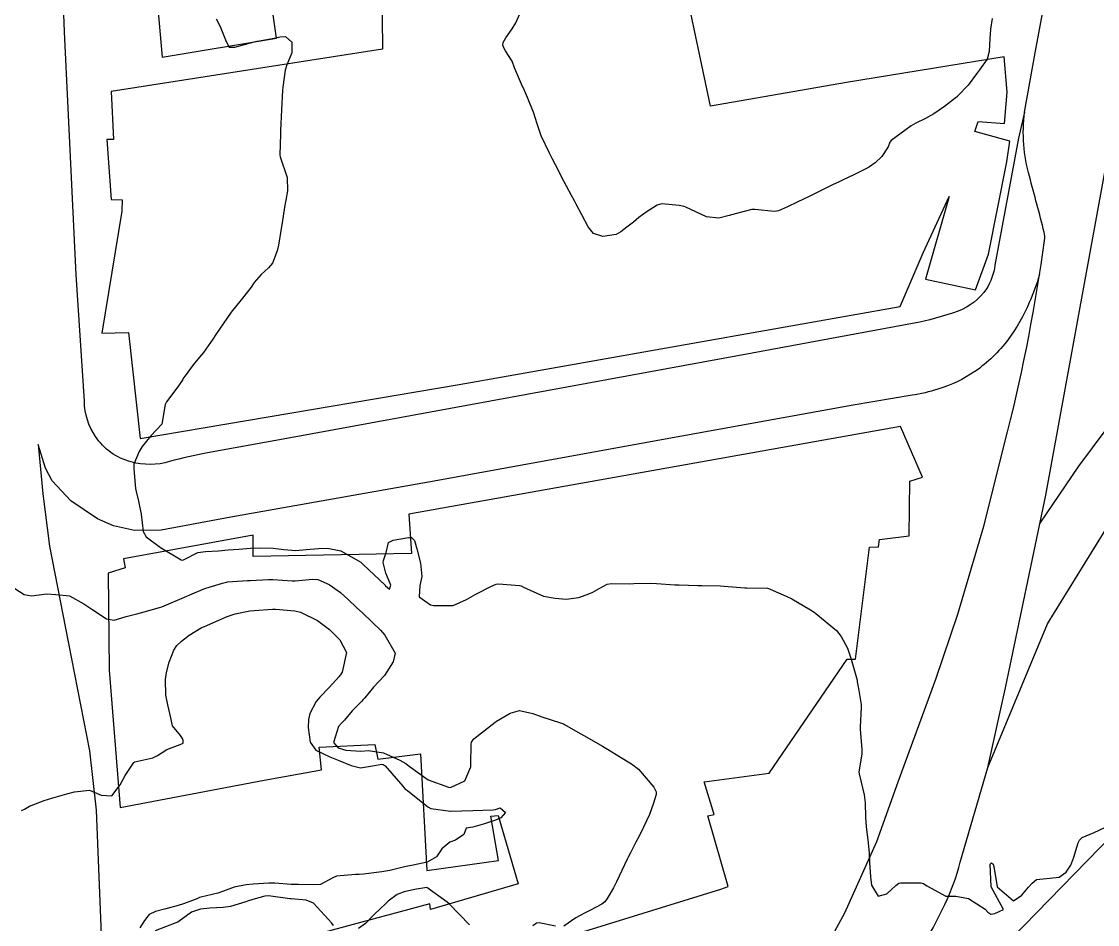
# Model space of a CAD drawing. Header units: metres. Extents: x 318500 to 325275, y 7408834 to 7428799.
# Drawn here: x 322861.2 to 322956.5, y 7418359.8 to 7418439.8 of the extents above; entities that cross this region are included whole.
import ezdxf

# ---------------------------------------------------------------- set-up
doc = ezdxf.new("R2010")
doc.units = ezdxf.units.M
doc.header["$MEASUREMENT"] = 0
for name, color, linetype in [('Curvas de Nivel 1m', 11, 'Continuous'), ('Curvas de Nivel 5m', 15, 'Continuous'), ('Edificações', 30, 'Continuous'), ('Linha Férrea', 20, 'Continuous'), ('Vias Primárias', 230, 'Continuous')]:
    doc.layers.add(name, color=color, linetype=linetype)

msp = doc.modelspace()

# ---------------------------------------------------------------- linework, layer by layer
at = {"layer": 'Curvas de Nivel 1m', "flags": 128}
for points, elevation in [([(322859.45, 7418390.31), (322861.438, 7418389.04), (322862.082, 7418388.926), (322863.438, 7418389.094), (322864.226, 7418389.036), (322865.437, 7418388.911), (322866.712, 7418388.217), (322867.423, 7418387.727), (322868.721, 7418386.88), (322869.409, 7418386.755), (322870.477, 7418387.101), (322871.418, 7418387.336), (322872.074, 7418387.49), (322873.426, 7418387.876), (322873.615, 7418387.94), (322874.043, 7418388.121), (322875.436, 7418388.709), (322876.534, 7418389.177), (322877.445, 7418389.57), (322877.81, 7418389.703), (322879.016, 7418390.054), (322879.359, 7418390.144), (322879.452, 7418390.157), (322881.204, 7418390.274), (322881.454, 7418390.286), (322883.08, 7418390.379), (322883.456, 7418390.379), (322885.176, 7418390.252), (322885.454, 7418390.25), (322887.002, 7418390.401), (322887.456, 7418390.362), (322888.448, 7418389.93), (322889.443, 7418389.221), (322890.131, 7418388.604), (322890.884, 7418387.898), (322891.423, 7418387.39), (322893.002, 7418385.866), (322893.394, 7418385.443), (322894.287, 7418383.851), (322894.137, 7418383.077), (322893.35, 7418381.86), (322892.39, 7418380.818), (322891.61, 7418379.886), (322891.479, 7418379.727), (322891.315, 7418379.564), (322890.477, 7418378.723), (322889.799, 7418377.905), (322889.556, 7418377.639), (322889.284, 7418377.327), (322888.823, 7418375.917), (322889.263, 7418375.443), (322889.928, 7418375.235), (322891.259, 7418375.166), (322891.937, 7418375.203), (322893.257, 7418375.019), (322894.723, 7418374.363), (322895.243, 7418374.062), (322895.549, 7418373.827), (322897.222, 7418372.625), (322899.033, 7418371.962), (322899.212, 7418371.946), (322900.469, 7418372.513), (322900.994, 7418373.762), (322901.005, 7418374.001), (322901.03, 7418375.762), (322901.07, 7418375.964), (322901.275, 7418376.257), (322903.155, 7418377.732), (322903.236, 7418377.786), (322903.291, 7418377.821), (322904.481, 7418378.534), (322905.306, 7418378.759), (322906.5, 7418378.49), (322907.298, 7418378.194), (322908.95, 7418377.655), (322909.21, 7418377.572), (322909.289, 7418377.532), (322910.497, 7418376.847), (322911.278, 7418376.402), (322912.658, 7418375.606), (322913.265, 7418375.247), (322914.129, 7418374.714), (322915.247, 7418374.028), (322915.868, 7418373.561), (322917.216, 7418371.964), (322917.413, 7418371.538), (322917.419, 7418371.327), (322917.2, 7418370.544), (322916.847, 7418369.545), (322916.315, 7418368.411), (322915.875, 7418367.559), (322915.628, 7418367.087), (322915.138, 7418366.131), (322914.951, 7418365.755), (322914.865, 7418365.574), (322914.624, 7418365.074), (322913.91, 7418363.582), (322913.636, 7418363.051), (322913.088, 7418362.109), (322912.866, 7418361.81), (322912.596, 7418361.597), (322911.62, 7418361.063), (322911.068, 7418360.796), (322910.303, 7418360.389), (322909.237, 7418359.647)], 726), ([(322861.184, 7418369.904), (322861.464, 7418370.007), (322861.901, 7418370.279), (322863.195, 7418370.777), (322863.979, 7418371.029), (322865.201, 7418371.359), (322865.876, 7418371.551), (322867.205, 7418371.704), (322868.267, 7418371.26), (322869.2, 7418371.207), (322869.936, 7418372.169), (322870.392, 7418372.993), (322871.158, 7418374.151), (322871.198, 7418374.193), (322871.241, 7418374.215), (322872.819, 7418374.562), (322873.25, 7418374.776), (322874.077, 7418375.298), (322875.265, 7418375.736), (322875.505, 7418375.858), (322875.52, 7418376.096), (322875.451, 7418376.277), (322875.274, 7418376.531), (322874.581, 7418377.409), (322874.424, 7418378.113), (322874.168, 7418379.256), (322873.975, 7418380.12), (322873.96, 7418381.501), (322874.047, 7418382.12), (322874.289, 7418383.045), (322874.687, 7418384.11), (322874.964, 7418384.518), (322875.382, 7418384.917), (322876.042, 7418385.438), (322877.115, 7418386.074), (322877.307, 7418386.166), (322877.402, 7418386.203), (322878.69, 7418386.778), (322879.416, 7418387.101), (322880.119, 7418387.34), (322881.424, 7418387.597), (322881.802, 7418387.636), (322883.426, 7418387.729), (322883.689, 7418387.734), (322885.424, 7418387.588), (322885.922, 7418387.463), (322887.412, 7418386.749), (322888.482, 7418385.929), (322889.387, 7418385.033), (322889.974, 7418383.911), (322889.596, 7418382.151), (322889.456, 7418381.909), (322889.411, 7418381.847), (322889.348, 7418381.781), (322888.446, 7418380.811), (322887.634, 7418379.935), (322887.482, 7418379.773), (322887.314, 7418379.554), (322886.741, 7418378.506), (322886.63, 7418377.95), (322886.6, 7418377.267), (322886.765, 7418375.948), (322887.26, 7418375.248), (322888.517, 7418374.655), (322889.247, 7418374.371), (322890.41, 7418373.898), (322891.237, 7418373.687), (322892.461, 7418373.872), (322893.105, 7418373.999), (322893.242, 7418373.983), (322893.426, 7418373.857), (322894.994, 7418372.053), (322895.166, 7418371.831), (322895.184, 7418371.805), (322895.21, 7418371.788), (322895.379, 7418371.658), (322897.194, 7418370.209), (322897.472, 7418370.085), (322899.19, 7418369.823), (322899.234, 7418369.823), (322901.192, 7418369.911), (322902.98, 7418369.945), (322903.193, 7418369.99), (322903.612, 7418370.142), (322904.08, 7418369.717), (322903.668, 7418369.238), (322903.18, 7418369.031), (322902.209, 7418368.705), (322901.17, 7418368.427), (322900.594, 7418368.334), (322900.381, 7418367.762), (322899.658, 7418367.267), (322899.15, 7418367.101), (322898.436, 7418366.495), (322897.961, 7418365.798), (322897.125, 7418365.313), (322895.889, 7418365.056), (322895.121, 7418364.895), (322893.84, 7418364.572), (322893.116, 7418364.451), (322891.485, 7418364.256), (322891.113, 7418364.23), (322890.777, 7418364.229), (322889.112, 7418364.064), (322888.771, 7418363.915), (322887.684, 7418363.348), (322887.101, 7418363.318), (322885.722, 7418363.339), (322885.101, 7418363.344), (322883.642, 7418363.445), (322883.102, 7418363.464), (322881.731, 7418363.38), (322881.099, 7418363.303), (322880.037, 7418363.095), (322879.09, 7418362.733), (322878.585, 7418362.557), (322877.082, 7418362.227), (322876.976, 7418362.177), (322876.737, 7418362.075), (322875.535, 7418361.631), (322875.071, 7418361.481), (322873.99, 7418361.192), (322873.062, 7418360.945), (322872.505, 7418360.688), (322872.107, 7418360.139), (322871.69, 7418359.497)], 727), ([(322900.884, 7418359.752), (322899.077, 7418361.61), (322898.916, 7418361.782), (322897.099, 7418363.057), (322896.013, 7418362.904), (322895.093, 7418362.674), (322894.488, 7418362.44), (322893.69, 7418361.851), (322893.38, 7418361.551), (322893.071, 7418361.274), (322892.342, 7418360.589), (322891.683, 7418359.881), (322891.045, 7418359.439)], 726), ([(322888.831, 7418359.697), (322888.678, 7418359.916), (322887.076, 7418361.694), (322886.42, 7418361.95), (322885.081, 7418362.057), (322884.982, 7418362.07), (322883.085, 7418362.327), (322882.767, 7418362.312), (322881.697, 7418362.011), (322881.229, 7418361.867), (322881.077, 7418361.815), (322879.72, 7418361.39), (322879.069, 7418361.3), (322877.885, 7418361.244), (322877.066, 7418361.164), (322876.255, 7418360.889), (322875.174, 7418360.098), (322875.049, 7418360.008), (322874.877, 7418359.932), (322873.041, 7418359.24)], 726), ([(322908.502, 7418359.655), (322907.054, 7418359.949), (322906.827, 7418359.9), (322906.497, 7418359.678)], 726)]:
    msp.add_lwpolyline(points, dxfattribs=dict(at, elevation=elevation))
at = {"layer": 'Curvas de Nivel 5m', "elevation": 725, "flags": 128}
for points in [[(322878.445, 7418440.075), (322878.783, 7418439.397), (322879.314, 7418438.062), (322879.59, 7418437.562), (322880.085, 7418437.548), (322881.795, 7418438.024), (322882.039, 7418438.073), (322882.091, 7418438.08), (322883.735, 7418438.364), (322884.097, 7418438.474), (322884.588, 7418438.483), (322885.147, 7418437.984), (322885.159, 7418437.062), (322884.711, 7418435.99), (322884.552, 7418435.503), (322884.34, 7418433.995), (322884.323, 7418433.709), (322884.235, 7418431.997), (322884.146, 7418430.152), (322884.144, 7418429.998), (322884.14, 7418429.845), (322884.092, 7418427.998), (322884.126, 7418427.829), (322884.741, 7418425.988), (322884.755, 7418424.824), (322884.609, 7418423.99), (322884.51, 7418423.382), (322884.279, 7418421.994), (322884.223, 7418421.647), (322883.95, 7418419.999), (322883.845, 7418419.491), (322883.429, 7418418.409), (322883.091, 7418418.007), (322882.42, 7418417.415), (322881.81, 7418416.684), (322881.537, 7418416.291), (322881.345, 7418416.027), (322880.662, 7418415.162), (322879.77, 7418414.05), (322878.415, 7418412.07), (322878.145, 7418411.673), (322877.735, 7418411.077), (322877.312, 7418410.498), (322876.972, 7418410.087), (322876.401, 7418409.402), (322875.695, 7418408.435), (322875.56, 7418408.234), (322875.474, 7418408.103), (322875.034, 7418407.46), (322874.036, 7418406.125), (322873.923, 7418405.869), (322873.64, 7418404.13), (322872.664, 7418403.105), (322871.886, 7418402.156), (322871.606, 7418401.715), (322871.161, 7418400.597), (322871.14, 7418400.165), (322871.304, 7418398.423), (322871.347, 7418398.162), (322871.547, 7418397.314), (322871.795, 7418396.156), (322871.982, 7418394.613), (322872.231, 7418394.143), (322873.496, 7418393.192), (322875.351, 7418392.102), (322875.48, 7418392.074), (322875.502, 7418392.077), (322875.545, 7418392.099), (322876.813, 7418392.764), (322877.492, 7418392.85), (322878.652, 7418392.904), (322879.494, 7418392.988), (322880.462, 7418393.069), (322881.497, 7418393.147), (322882.323, 7418393.186), (322883.497, 7418393.154), (322884.443, 7418393.038), (322885.495, 7418392.953), (322886.423, 7418393.029), (322887.498, 7418393.118), (322888.294, 7418393.136), (322889.495, 7418392.92), (322891.26, 7418391.893), (322891.477, 7418391.705), (322893.405, 7418389.861), (322893.427, 7418389.838), (322893.45, 7418389.818), (322893.798, 7418389.505), (322893.902, 7418389.855), (322893.466, 7418390.918), (322893.226, 7418391.864), (322893.278, 7418392.068), (322893.494, 7418392.763), (322893.722, 7418393.643), (322894.127, 7418393.854), (322895.292, 7418394.062), (322895.513, 7418394.094), (322895.755, 7418394.079), (322896.006, 7418393.833), (322896.227, 7418393.101), (322896.533, 7418391.824), (322896.656, 7418390.628), (322896.48, 7418389.825), (322896.44, 7418388.825), (322897.433, 7418388.12), (322897.682, 7418388.056), (322899.433, 7418388.071), (322900.617, 7418388.589), (322901.443, 7418389.07), (322902.769, 7418389.74), (322903.234, 7418389.953), (322903.454, 7418389.987), (322905.305, 7418389.85), (322905.452, 7418389.814), (322905.669, 7418389.698), (322907.442, 7418388.894), (322908.48, 7418388.704), (322909.44, 7418388.641), (322910.581, 7418388.772), (322911.445, 7418389.087), (322911.814, 7418389.249), (322912.437, 7418389.61), (322913.092, 7418389.967), (322913.456, 7418390.027), (322915.037, 7418389.995), (322915.457, 7418390.011), (322916.957, 7418390.048), (322917.457, 7418390.026), (322919.08, 7418389.899), (322919.455, 7418389.884), (322921.106, 7418389.845), (322921.455, 7418389.836), (322923.123, 7418389.797), (322923.455, 7418389.783), (322925.265, 7418389.63), (322925.453, 7418389.62), (322927.276, 7418389.589), (322927.452, 7418389.551), (322927.785, 7418389.405), (322928.949, 7418388.892), (322929.443, 7418388.67), (322931.111, 7418387.686), (322931.432, 7418387.465), (322931.583, 7418387.358), (322933.408, 7418385.843), (322933.822, 7418385.324), (322934.364, 7418384.29), (322934.711, 7418383.31), (322935.217, 7418381.437), (322935.243, 7418381.302), (322935.341, 7418380.724), (322935.578, 7418379.297), (322935.592, 7418379.023), (322935.5, 7418377.298), (322935.501, 7418377.094), (322935.64, 7418375.296), (322935.636, 7418374.925), (322935.391, 7418373.298), (322935.404, 7418373.132), (322935.841, 7418371.294), (322935.933, 7418370.569), (322935.956, 7418369.292), (322936.018, 7418368.451), (322936.182, 7418367.29), (322936.284, 7418366.154), (322936.326, 7418365.288), (322936.399, 7418364.009), (322936.487, 7418363.286), (322937.095, 7418362.289), (322937.862, 7418362.505), (322938.655, 7418363.257), (322938.91, 7418363.456), (322939.114, 7418363.498), (322940.864, 7418363.474), (322941.113, 7418363.412), (322941.409, 7418363.217), (322943.096, 7418362.292), (322943.98, 7418362.304), (322945.094, 7418362.089), (322946.574, 7418361.148), (322946.814, 7418360.88), (322947.076, 7418360.706), (322947.431, 7418360.782), (322948.196, 7418361.129), (322947.11, 7418363.14), (322947.013, 7418365.142), (322947.141, 7418365.265), (322947.272, 7418365.139), (322947.341, 7418364.934), (322947.648, 7418363.135), (322949.091, 7418361.879), (322949.814, 7418362.394), (322950.416, 7418363.1), (322950.75, 7418363.461), (322951.12, 7418363.781), (322952.289, 7418363.906), (322953.124, 7418363.99), (322953.742, 7418364.443), (322954.175, 7418365.05), (322954.433, 7418365.761), (322954.815, 7418367.043), (322954.936, 7418367.27), (322955.167, 7418367.516), (322956.237, 7418367.961), (322957.18, 7418368.375)], [(322947.188, 7418440.106), (322947.051, 7418439.161), (322946.984, 7418438.284), (322946.938, 7418437.162), (322946.75, 7418436.497), (322946.074, 7418435.534), (322945.798, 7418435.174), (322945.063, 7418434.176), (322944.131, 7418433.199), (322944.084, 7418433.155), (322944.039, 7418433.111), (322942.959, 7418432.283), (322942.016, 7418431.654), (322941.747, 7418431.499), (322941.291, 7418431.237), (322940.441, 7418430.81), (322940.003, 7418430.579), (322938.257, 7418429.276), (322938.138, 7418429.128), (322937.982, 7418428.728), (322937.406, 7418427.848), (322936.836, 7418427.291), (322936.319, 7418426.932), (322935.951, 7418426.731), (322934.992, 7418426.267), (322933.937, 7418425.766), (322933.642, 7418425.627), (322933.06, 7418425.343), (322931.924, 7418424.786), (322930.966, 7418424.323), (322929.914, 7418423.809), (322929.066, 7418423.393), (322928.271, 7418423.038), (322927.904, 7418422.985), (322926.175, 7418423.167), (322925.906, 7418423.159), (322924.537, 7418422.817), (322923.897, 7418422.617), (322922.975, 7418422.393), (322921.895, 7418422.518), (322920.066, 7418423.36), (322919.909, 7418423.423), (322919.466, 7418423.524), (322917.911, 7418423.668), (322917.503, 7418423.546), (322916.533, 7418422.929), (322915.893, 7418422.44), (322915.412, 7418422.052), (322914.82, 7418421.586), (322914.294, 7418421.173), (322913.87, 7418420.954), (322912.697, 7418420.782), (322911.871, 7418421.022), (322911.401, 7418421.627), (322910.838, 7418422.694), (322910.334, 7418423.644), (322910.186, 7418423.919), (322909.918, 7418424.415), (322909.486, 7418425.217), (322909.251, 7418425.66), (322908.508, 7418427.116), (322908.222, 7418427.676), (322907.967, 7418428.156), (322907.242, 7418429.687), (322906.846, 7418430.847), (322906.578, 7418431.694), (322906.031, 7418433.094), (322905.76, 7418433.704), (322905.491, 7418434.266), (322904.883, 7418435.718), (322904.653, 7418436.299), (322904.085, 7418437.234), (322903.899, 7418437.544), (322903.839, 7418437.734), (322903.86, 7418437.967), (322904.1, 7418438.385), (322904.667, 7418439.166), (322904.99, 7418439.717), (322905.332, 7418440.512)]]:
    msp.add_lwpolyline(points, dxfattribs=at)
at = {"layer": 'Edificações'}
for points in [[(322872.895, 7418445.394), (322873.662, 7418436.667), (322883.773, 7418438.335), (322882.736, 7418445.831)], [(322893.116, 7418442.949), (322893.191, 7418437.372), (322869.127, 7418433.622), (322869.353, 7418429.357), (322868.757, 7418429.355), (322869.125, 7418424.047), (322870.119, 7418424.018), (322870.09, 7418423.02), (322868.299, 7418412.206), (322870.687, 7418412.253), (322871.715, 7418402.875), (322899.976, 7418407.661), (322939.03, 7418414.558), (322941.092, 7418419.311), (322943.373, 7418424.324), (322941.274, 7418416.986), (322945.701, 7418416.029), (322946.865, 7418419.201), (322948.497, 7418427.377), (322948.755, 7418429.213), (322945.646, 7418430.075), (322945.963, 7418430.966), (322948.294, 7418430.794), (322948.525, 7418433.561), (322948.266, 7418436.694), (322934.301, 7418434.421), (322922.237, 7418432.309), (322920.491, 7418440.575)], [(322894.001, 7418353.907), (322923.165, 7418362.914), (322923.793, 7418363.159), (322922.015, 7418369.422), (322922.549, 7418369.555), (322921.663, 7418372.427), (322927.425, 7418373.218), (322934.336, 7418383.316), (322935.096, 7418383.316), (322936.312, 7418393.241), (322937.107, 7418393.273), (322937.204, 7418393.911), (322939.846, 7418394.229), (322939.91, 7418399.098), (322941.024, 7418399.448), (322939.082, 7418403.93), (322895.516, 7418396.146), (322895.76, 7418392.682), (322881.721, 7418392.394), (322881.721, 7418394.297), (322870.236, 7418392.195), (322870.383, 7418391.411), (322868.869, 7418390.923), (322868.964, 7418382.348), (322869.941, 7418370.152), (322882.699, 7418372.572), (322887.759, 7418373.503), (322887.562, 7418375.509), (322892.509, 7418375.753), (322892.754, 7418374.432), (322896.531, 7418374.921), (322897.116, 7418364.572), (322903.443, 7418365.477), (322902.767, 7418369.405), (322903.413, 7418369.466), (322905.194, 7418363.39), (322897.422, 7418361.12), (322897.36, 7418361.611), (322884.55, 7418358.18)]]:
    msp.add_lwpolyline(points, dxfattribs=at)
msp.add_lwpolyline([(322944.353, 7418353.885), (322949.662, 7418348.709), (322964.319, 7418363.743), (322959.01, 7418368.919)], close=True, dxfattribs=at)
at = {"layer": 'Linha Férrea'}
for points in [[(323316.211, 7418903.384), (323295.96, 7418857.357), (323255.659, 7418767.115), (323232.006, 7418717.903), (323140.483, 7418539.697, -0.015254), (323123.008, 7418508.231, -0.061006), (323056.396, 7418409.178, -0.093744), (322932.678, 7418312.342), (322756.559, 7418221.684), (322577.423, 7418127.211, 0.021826), (322500.355, 7418082.325, 0.036627), (322429.661, 7418027.862, 0.080354), (322310.742, 7417877.678), (322269.066, 7417801.216), (322233.98, 7417737.989, -0.002223), (322154.866, 7417593.007)], [(322154.866, 7417593.007, 0.002223), (322233.98, 7417737.989), (322269.066, 7417801.216), (322310.742, 7417877.678, -0.080354), (322429.661, 7418027.862, -0.036627), (322500.355, 7418082.325, -0.021826), (322577.423, 7418127.211), (322756.559, 7418221.684), (322932.678, 7418312.342, 0.093744), (323056.396, 7418409.178, 0.061006), (323123.008, 7418508.231, 0.015254), (323140.483, 7418539.697), (323232.006, 7418717.903), (323255.659, 7418767.115), (323295.96, 7418857.357), (323316.211, 7418903.384)]]:
    msp.add_lwpolyline(points, format="xyb", dxfattribs=at)
at = {"layer": 'Vias Primárias'}
for points in [[(323715.644, 7420145.548, 0), (323709.04, 7420132.939)], [(323831.088, 7420001.787, 0), (323833.844, 7420008.443, 0.220888)], [(322871.755, 7418055.651, 0.000002), (322880.943, 7418048.886, -0.018146)], [(322951.435, 7418395.375), (322954.876, 7418400.429), (322963.338, 7418411.797), (322970.239, 7418419.537), (322976.441, 7418425.077), (322981.805, 7418429.423, 0.162509), (322985.055, 7418434.521, 0.082485), (322985.454, 7418439.45, 0.049378), (322983.943, 7418447.644, 0.00373), (322982.076, 7418453.933, 0.055324), (322979.188, 7418460.643), (322974.236, 7418472.585), (322969.806, 7418483.153), (322963.279, 7418498.928), (322958.054, 7418511.763), (322953.228, 7418523.403, 0.088149), (322950.221, 7418528.106, 0.006298), (322946.247, 7418532.31, 0.096443), (322943.808, 7418534.01, 0.049421), (322939.812, 7418535.323, 5.444552)], [(322950.05, 7418431.79), (322949.519, 7418429.492), (322947.435, 7418418.224, -0.11523), (322946.677, 7418416.142, -0.162746), (322944.167, 7418414.156, -0.040794), (322940.134, 7418413.06), (322925.121, 7418410.269), (322885.345, 7418402.974), (322877.669, 7418401.595, 0.02507), (322874.314, 7418400.817, -0.135427), (322870.9, 7418400.787, -0.18157), (322867.755, 7418403.031, -0.143547), (322866.764, 7418406.162), (322866.042, 7418417.385), (322865.01, 7418438.919), (322863.034, 7418491.712)], [(322860.751, 7418314.321), (322871.101, 7418319.51), (322896.08, 7418332.549), (322905.668, 7418337.439), (322915.373, 7418342.634), (322922.43, 7418346.722), (322925.6, 7418348.919, 0.056184), (322926.84, 7418350.003, 0.017928), (322929.67, 7418353.334), (322931.805, 7418356.528), (322934.132, 7418360.826), (322936.964, 7418367.149), (322938.864, 7418372.426), (322942.201, 7418381.546), (322944.14, 7418387.287), (322946.467, 7418395.085), (322948.561, 7418403.461, 0.027104), (322951.838, 7418420.43, 0.096384), (322951.799, 7418421.144, 0.005325), (322950.488, 7418426.104, -0.096378), (322950.05, 7418431.79), (322951.007, 7418437.057), (322952.625, 7418445.794, 0.055249)], [(322855.574, 7418304.491), (322862.808, 7418308.366), (322882.561, 7418318.455), (322911.469, 7418333.671), (322922.53, 7418339.675), (322927.072, 7418342.622, 0.016681), (322929.794, 7418344.519, 0.065337), (322935.647, 7418350.225, 0.024039), (322940.428, 7418356.928, 0.032082), (322943.007, 7418361.565, 0.047516), (322944.368, 7418365.314), (322946.805, 7418373.7), (322948.367, 7418380.759), (322951.952, 7418397.842), (322958.19, 7418431.953), (322960.05, 7418443.473)], [(322946.805, 7418373.7), (322952.099, 7418386.442), (322957.673, 7418395.478), (322963.85, 7418404.13), (322968.606, 7418410.093), (322972.94, 7418414.299), (322977.582, 7418419.089), (322985.045, 7418424.712, -0.209795), (322991.728, 7418426.291, -0.09759), (322993.921, 7418425.425, 0.011874), (322999.278, 7418422.164, 0.005317), (323010.037, 7418416.111, 0.005317)], [(322951.396, 7418417.42, -0.028608), (322950.482, 7418414.915, -0.057327), (322948.603, 7418411.644, -0.083796), (322945.67, 7418408.813, -0.076845), (322942.374, 7418407.233, -0.031165), (322940.093, 7418406.696), (322934.885, 7418405.807), (322919.711, 7418403.067), (322897.25, 7418399.01), (322879.731, 7418395.891), (322873.568, 7418394.739), (322871.195, 7418394.706), (322869.35, 7418395.134), (322867.932, 7418395.759), (322865.559, 7418397.339), (322863.912, 7418399.117), (322863.319, 7418400.236), (322862.659, 7418402.343), (322863.087, 7418397.954), (322863.681, 7418393.313), (322865.099, 7418386.056), (322867.211, 7418375.171), (322867.821, 7418369.912), (322868.344, 7418356.655)]]:
    msp.add_lwpolyline(points, format="xyb", dxfattribs=at)

doc.saveas('drawing.dxf')
